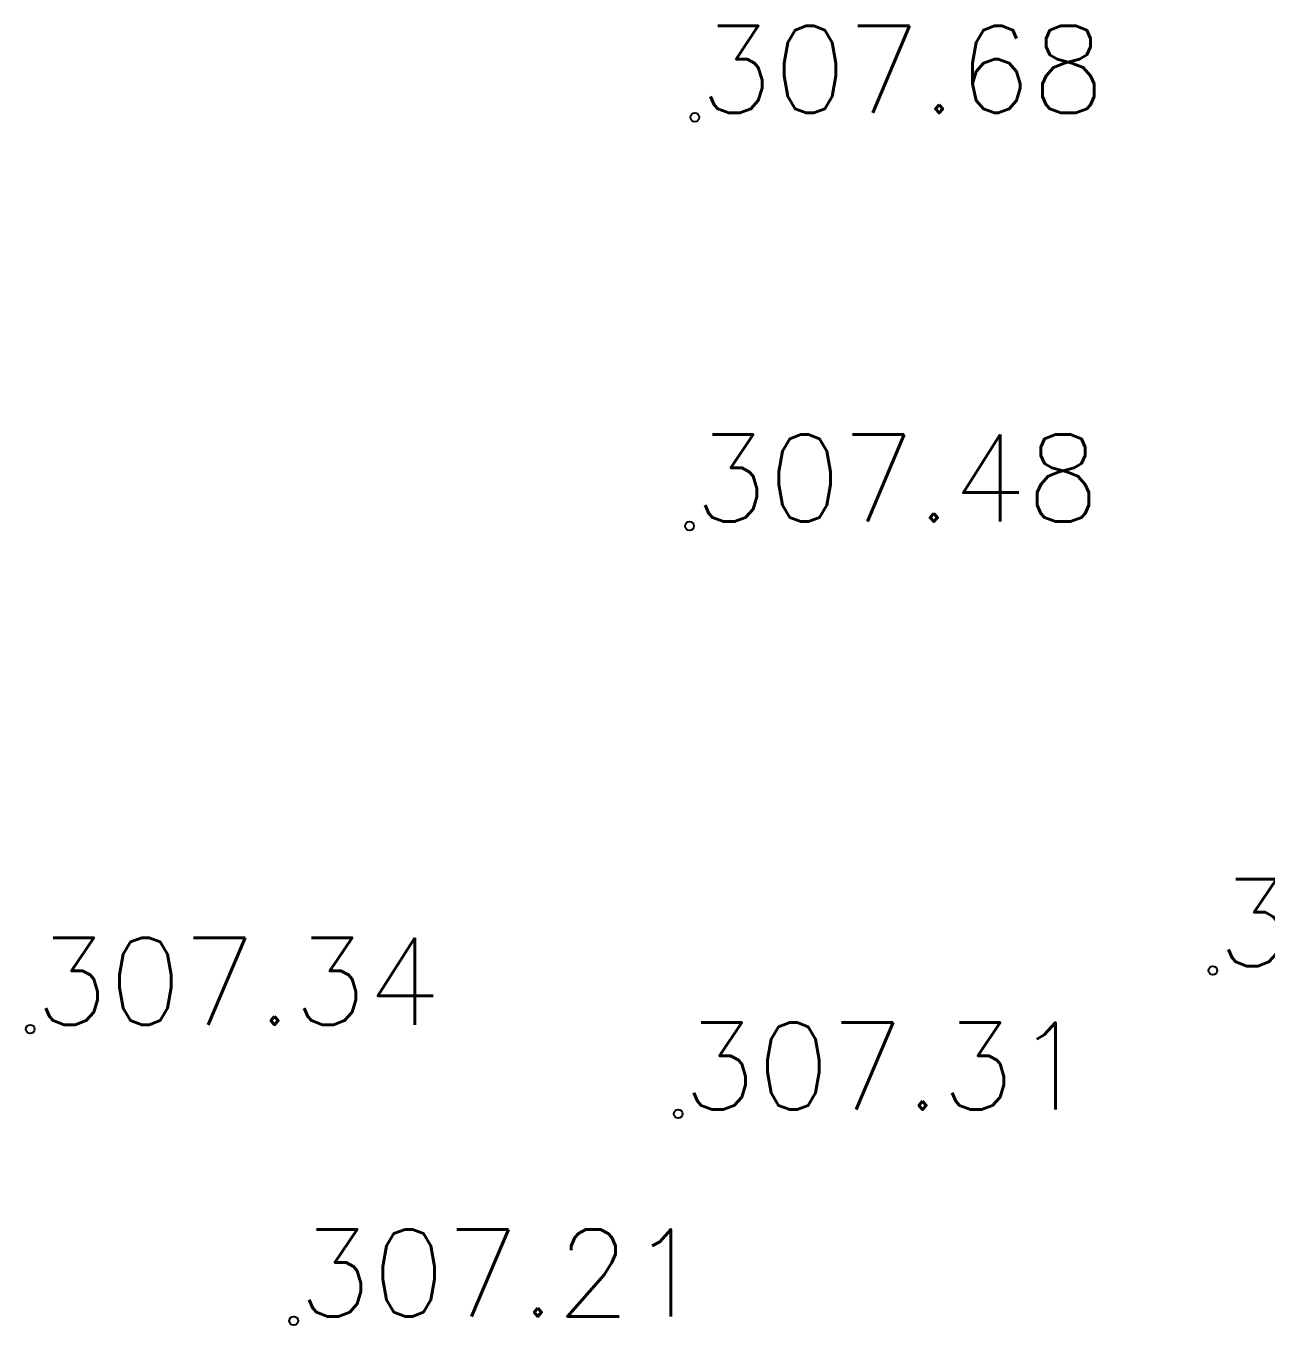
# Model space of a CAD drawing. Extents: x 524954 to 526204, y 9523489 to 9524010.
# Drawn here: x 526022.7 to 526036.96, y 9523844.63 to 9523859.56 of the extents above; entities that cross this region are included whole.
import ezdxf

# ---------------------------------------------------------------- set-up
doc = ezdxf.new("R2010")
doc.units = 0
doc.header["$PDMODE"] = 33
doc.header["$PDSIZE"] = 0.1
doc.layers.add('TopoAlt', color=3, linetype='Continuous')
doc.layers.add('TOPOJIS', color=7, linetype='Continuous')
doc.styles.add('Simplex 1.0', font='Simplex.shx', dxfattribs={"width": 0.99, "height": 1})

# ---------------------------------------------------------------- blocks, each defined once
blk = doc.blocks.new('TCPOINT M')
at = {"color": 0}
blk.add_point((0, 0), dxfattribs=at)
at = {"layer": 'TopoAlt', "style": 'Simplex 1.0', "width": 0.99}
blk.add_attdef('ALT', (0.15, 0.15), '', height=1, dxfattribs=at)

msp = doc.modelspace()

# ---------------------------------------------------------------- block references
at = {"layer": 'TOPOJIS'}
ref = msp.add_blockref('TCPOINT M', (526030.39, 9523858.514, 307.68), dxfattribs=at)
ref.add_attrib('ALT', '307.68', (526030.44, 9523858.564, 307.68), dxfattribs={"layer": 'TopoAlt', "height": 1, "style": 'Simplex 1.0', "width": 0.99})
ref = msp.add_blockref('TCPOINT M', (526030.329, 9523853.817, 307.48), dxfattribs=at)
ref.add_attrib('ALT', '307.48', (526030.379, 9523853.867, 307.48), dxfattribs={"layer": 'TopoAlt', "height": 1, "style": 'Simplex 1.0', "width": 0.99})
ref = msp.add_blockref('TCPOINT M', (526036.346, 9523848.709, 307.48), dxfattribs=at)
ref.add_attrib('ALT', '307.48', (526036.396, 9523848.759, 307.48), dxfattribs={"layer": 'TopoAlt', "height": 1, "style": 'Simplex 1.0', "width": 0.99})
ref = msp.add_blockref('TCPOINT M', (526022.749, 9523848.035, 307.34), dxfattribs=at)
ref.add_attrib('ALT', '307.34', (526022.799, 9523848.085, 307.34), dxfattribs={"layer": 'TopoAlt', "height": 1, "style": 'Simplex 1.0', "width": 0.99})
ref = msp.add_blockref('TCPOINT M', (526030.199, 9523847.06, 307.31), dxfattribs=at)
ref.add_attrib('ALT', '307.31', (526030.249, 9523847.11, 307.31), dxfattribs={"layer": 'TopoAlt', "height": 1, "style": 'Simplex 1.0', "width": 0.99})
ref = msp.add_blockref('TCPOINT M', (526025.777, 9523844.683, 307.21), dxfattribs=at)
ref.add_attrib('ALT', '307.21', (526025.827, 9523844.733, 307.21), dxfattribs={"layer": 'TopoAlt', "height": 1, "style": 'Simplex 1.0', "width": 0.99})

doc.saveas('drawing.dxf')
